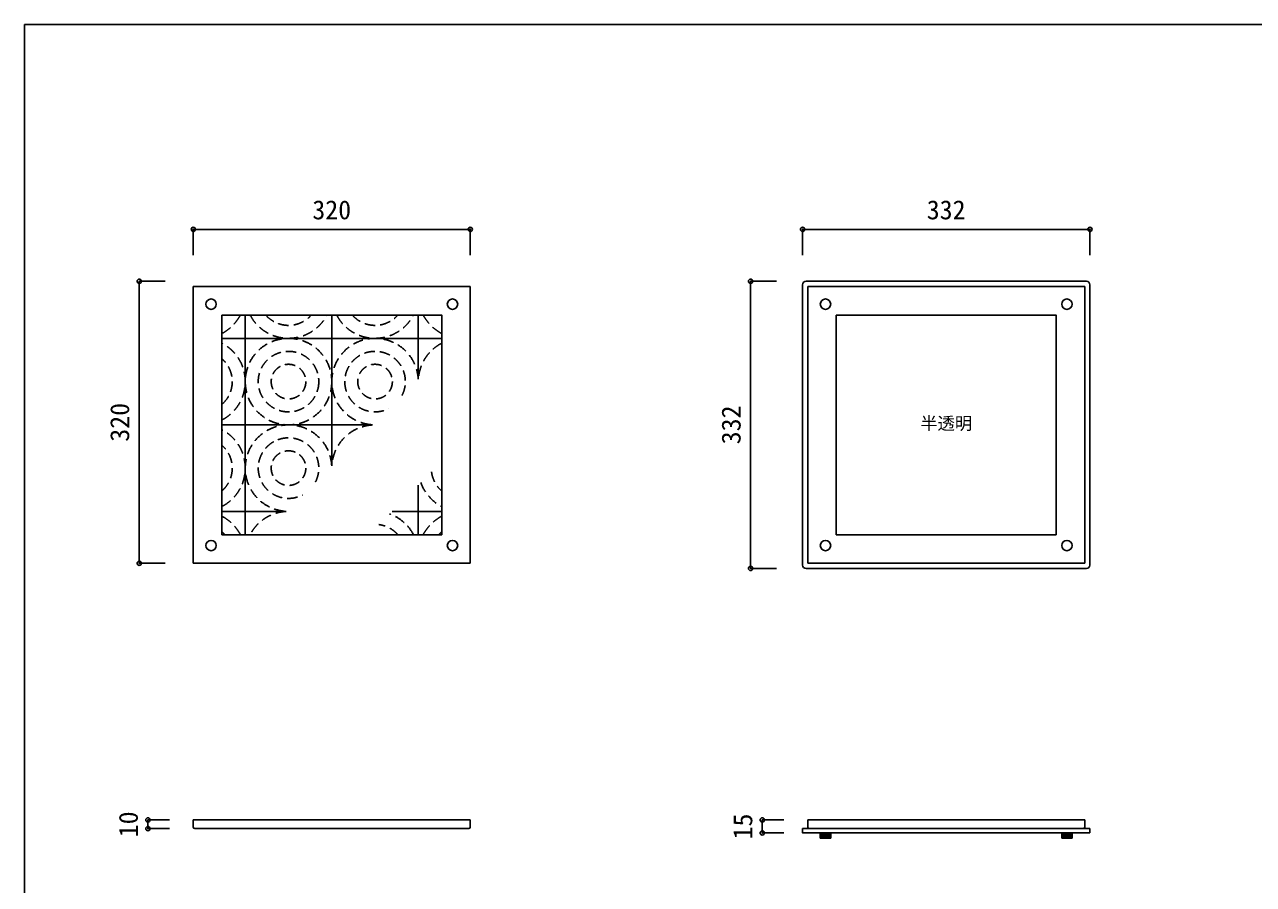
# Model space of a CAD drawing. Units: millimetres on the paper, enlarged 100 times, with parts at other scales. Extents: x -14200 to 14200, y -9940 to 9940.
# Drawn here: x -14200 to 0, y 0 to 9940 of the extents above; entities that cross this region are included whole.
import ezdxf
from ezdxf.enums import TextEntityAlignment as Align

# ---------------------------------------------------------------- set-up
doc = ezdxf.new("R2010")
doc.units = ezdxf.units.MM
doc.header["$LTSCALE"] = 100
doc.header["$PDMODE"] = 32
doc.header["$PDSIZE"] = 50
doc.linetypes.add('DASHED1', pattern=[1.8, 1.2, -0.6])
for name, color, linetype in [('0-0_0', 7, 'Continuous'), ('2-0', 7, 'Continuous'), ('2-1', 7, 'DASHED1'), ('2-2', 7, 'Continuous'), ('2-3', 7, 'Continuous'), ('2-4', 7, 'Continuous'), ('2-F', 7, 'Continuous')]:
    doc.layers.add(name, color=color, linetype=linetype)
doc.styles.add('ＭＳ ゴシック', font='')
doc.styles.get('ＭＳ ゴシック').set_extended_font_data('MS Gothic')

msp = doc.modelspace()

# ---------------------------------------------------------------- linework, layer by layer
at = {"layer": '0-0_0'}
msp.add_lwpolyline([(-14200, -9940), (14200, -9940), (14200, 9940), (-14200, 9940)], close=True, dxfattribs=at)
at = {"layer": '2-0'}
for p, q in [((-1930, 6972.6), (-5170, 6972.6)), ((-12250, 6912.6), (-9050, 6912.6)), ((-12250, 6912.6), (-12250, 3712.6)), ((-9050, 6912.6), (-9050, 3712.6)), ((-5210, 3692.6), (-5210, 6932.6)), ((-5150, 6912.6), (-1950, 6912.6)), ((-5150, 6912.6), (-5150, 3712.6)), ((-1950, 6912.6), (-1950, 3712.6)), ((-1890, 3692.6), (-1890, 6932.6)), ((-11920, 4042.6), (-11920, 6582.6)), ((-9380, 4042.6), (-11920, 4042.6)), ((-12250, 3712.6), (-9050, 3712.6)), ((-5150, 3712.6), (-1950, 3712.6)), ((-5170, 3652.6), (-1930, 3652.6))]:
    msp.add_line(p, q, dxfattribs=at)
msp.add_lwpolyline([(-11920, 6582.6), (-9380, 6582.6), (-9380, 4042.6)], dxfattribs=at)
msp.add_lwpolyline([(-4820, 6582.6), (-2280, 6582.6), (-2280, 4042.6), (-4820, 4042.6)], close=True, dxfattribs=at)
for centre in [(-12045, 6707.6), (-9255, 6707.6), (-4945, 6707.6), (-2155, 6707.6), (-12045, 3917.6), (-9255, 3917.6), (-4945, 3917.6), (-2155, 3917.6)]:
    msp.add_circle(centre, 60, dxfattribs=at)
for centre, start, end in [((-5170, 6932.6), 90, 180), ((-1930, 6932.6), 0, 90), ((-5170, 3692.6), 180, 270), ((-1930, 3692.6), 270, 0)]:
    msp.add_arc(centre, 40, start, end, dxfattribs=at)
at = {"layer": '2-1'}
for centre, radius in [((-11150, 5812.6), 500), ((-11150, 5812.6), 350), ((-11150, 5812.6), 200), ((-10150, 5812.6), 200), ((-11150, 4812.6), 200)]:
    msp.add_circle(centre, radius, dxfattribs=at)
for centre, radius, start, end in [((-12150, 6812.6), 500, 297.38711, 332.61289), ((-11150, 6812.6), 500, 207.38711, 332.61289), ((-11150, 6812.6), 350, 221.08233, 318.91767), ((-10150, 6812.6), 500, 207.38711, 332.61289), ((-10150, 6812.6), 350, 221.08233, 318.91767), ((-9150, 6812.6), 500, 207.38711, 242.61289), ((-12150, 5812.6), 500, 297.38711, 62.61289), ((-10150, 5812.6), 500, 3.18969, 266.81031), ((-9150, 5812.6), 500, 117.38711, 176.62167), ((-10150, 5812.6), 350, 332.75279, 297.24721), ((-12150, 5812.6), 350, 311.08233, 48.91767), ((-12150, 4812.6), 500, 297.38711, 62.61289), ((-11150, 4812.6), 500, 3.18969, 266.81031), ((-10150, 4812.6), 500, 93.37833, 176.62167), ((-11150, 4812.6), 350, 332.75279, 297.24721), ((-12150, 4812.6), 350, 311.08233, 48.91767), ((-9150, 4812.6), 350, 187.26294, 228.91767), ((-9150, 4812.6), 500, 199.63222, 242.61289), ((-11150, 3812.6), 500, 93.37833, 152.61289), ((-10150, 3812.6), 500, 27.38711, 70.36778), ((-12150, 3812.6), 500, 27.38711, 62.61289), ((-10150, 3812.6), 350, 41.08233, 82.73706), ((-9150, 3812.6), 500, 117.38711, 152.61289), ((-12150, 3812.6), 350, 41.08233, 48.91767), ((-9150, 3812.6), 350, 131.08233, 138.91767)]:
    msp.add_arc(centre, radius, start, end, dxfattribs=at)
at = {"layer": '2-2'}
for p, q in [((-11650, 4042.6), (-11650, 6582.6)), ((-10650, 4841.2), (-10650, 6582.6)), ((-9650, 5841.2), (-9650, 6582.6)), ((-11920, 6312.6), (-9380, 6312.6)), ((-11920, 5312.6), (-10178.6, 5312.6)), ((-9650, 4042.6), (-9650, 4615.5)), ((-11920, 4312.6), (-11178.6, 4312.6)), ((-9952.9, 4312.6), (-9380, 4312.6))]:
    msp.add_line(p, q, dxfattribs=at)
at = {"layer": '2-3'}
for p, q in [((-5210, 645), (-1890, 645)), ((-5005, 535), (-5005, 595)), ((-5005, 595), (-4885, 595)), ((-4995, 535), (-4995, 595)), ((-4985, 535), (-4985, 595)), ((-4975, 535), (-4975, 595)), ((-4965, 535), (-4965, 595)), ((-4955, 535), (-4955, 595)), ((-4945, 535), (-4945, 595)), ((-4935, 595), (-4935, 535)), ((-4925, 595), (-4925, 535)), ((-4915, 595), (-4915, 535)), ((-4905, 595), (-4905, 535)), ((-4895, 595), (-4895, 535)), ((-4885, 595), (-4885, 535)), ((-2215, 595), (-2215, 535)), ((-2095, 595), (-2215, 595)), ((-2205, 595), (-2205, 535)), ((-2195, 595), (-2195, 535)), ((-2185, 595), (-2185, 535)), ((-2175, 595), (-2175, 535)), ((-2165, 595), (-2165, 535)), ((-2155, 535), (-2155, 595)), ((-2145, 535), (-2145, 595)), ((-2135, 535), (-2135, 595)), ((-2125, 535), (-2125, 595)), ((-2115, 535), (-2115, 595)), ((-2105, 535), (-2105, 595)), ((-2095, 535), (-2095, 595)), ((-1890, 645), (-1890, 595)), ((-4885, 535), (-5005, 535)), ((-2215, 535), (-2095, 535))]:
    msp.add_line(p, q, dxfattribs=at)
msp.add_lwpolyline([(-5210, 645), (-5210, 595), (-1890, 595)], dxfattribs=at)
at = {"layer": '2-4'}
for p, q in [((-12250, 745), (-12250, 663)), ((-12250, 745), (-9050, 745)), ((-9050, 745), (-9050, 663)), ((-5150, 745), (-5150, 663)), ((-5150, 745), (-1950, 745)), ((-1950, 745), (-1950, 663)), ((-12232, 645), (-9068, 645)), ((-5132, 645), (-1968, 645))]:
    msp.add_line(p, q, dxfattribs=at)
for centre, start, end in [((-12232, 663), 180, 270), ((-9068, 663), 270, 0), ((-5132, 663), 180, 270), ((-1968, 663), 270, 0)]:
    msp.add_arc(centre, 18, start, end, dxfattribs=at)
at = {"layer": '2-F'}
for p, q in [((-12250, 7572.6), (-12250, 7272.6)), ((-12250, 7572.6), (-9050, 7572.6)), ((-9050, 7572.6), (-9050, 7272.6)), ((-5210, 7572.6), (-1890, 7572.6)), ((-5210, 7572.6), (-5210, 7272.6)), ((-1890, 7572.6), (-1890, 7272.6)), ((-12875, 6972.6), (-12575, 6972.6)), ((-12875, 6972.6), (-12875, 3712.6)), ((-5810, 6972.6), (-5510, 6972.6)), ((-5810, 6972.6), (-5810, 3652.6)), ((-12875, 3712.6), (-12575, 3712.6)), ((-5810, 3652.6), (-5510, 3652.6)), ((-12775, 745), (-12525, 745)), ((-5675, 745), (-5675, 595)), ((-5675, 745), (-5425, 745)), ((-5675, 595), (-5425, 595))]:
    msp.add_line(p, q, dxfattribs=at)
msp.add_lwpolyline([(-12775, 745), (-12775, 645), (-12525, 645)], dxfattribs=at)
for p in [(-12250, 7572.6), (-9050, 7572.6), (-5210, 7572.6), (-1890, 7572.6), (-12875, 6972.6), (-5810, 6972.6), (-12875, 3712.6), (-5810, 3652.6), (-12775, 745), (-5675, 745), (-12775, 645), (-5675, 595)]:
    msp.add_point(p, dxfattribs=at)

# ---------------------------------------------------------------- texts
at = {"layer": '2-F', "style": 'ＭＳ ゴシック'}
for s, height, p in [('320', 219.9, (-10875, 7622.6)), ('332', 219.9, (-3775, 7622.6)), ('半透明', 146.6, (-3850, 5212.6))]:
    msp.add_text(s, height=height, dxfattribs=at).set_placement(p, align=Align.BOTTOM_LEFT)
for s, p in [('320', (-12925, 5117.6)), ('332', (-5860, 5087.6)), ('10', (-12825, 545)), ('15', (-5725, 520))]:
    msp.add_text(s, height=219.9, rotation=90, dxfattribs=at).set_placement(p, align=Align.BOTTOM_LEFT)

doc.saveas('drawing.dxf')
